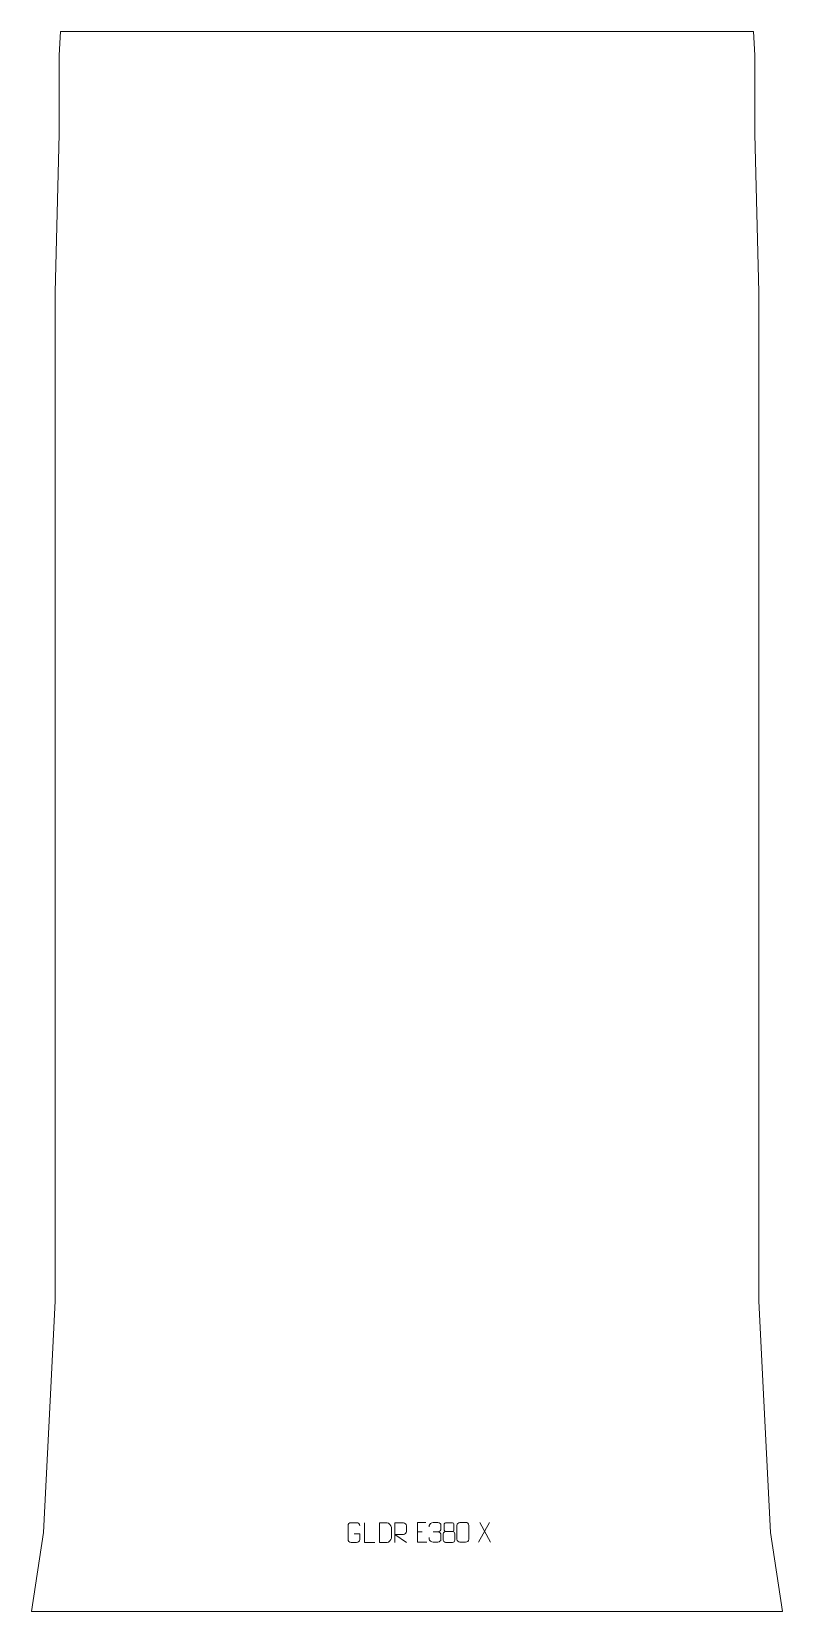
# Model space of a CAD drawing. Header units: millimetres. Extents: x -475 to 475, y -1483 to 517.
import ezdxf

# ---------------------------------------------------------------- set-up
doc = ezdxf.new("R2010")
doc.units = ezdxf.units.MM
doc.header["$MEASUREMENT"] = 0
doc.layers.add('layer 1', color=7, linetype='Continuous')

msp = doc.modelspace()

# ---------------------------------------------------------------- linework, layer by layer
at = {"layer": 'layer 1', "color": 242, "lineweight": 9}
msp.add_open_spline([(450.0002, -1183.1707), (450.0002, -1183.1707), (460.0004, -1383.1705), (460.0004, -1383.1705), (460.0004, -1383.1705), (460.0004, -1383.1705), (475.0001, -1483.1708), (475.0001, -1483.1708), (475.0001, -1483.1708), (475.0001, -1483.1708), (-475.0001, -1483.1708), (-475.0001, -1483.1708), (-475.0001, -1483.1708), (-475.0001, -1483.1708), (-459.9986, -1383.1705), (-459.9986, -1383.1705), (-459.9986, -1383.1705), (-459.9986, -1383.1705), (-449.9989, -1183.1707), (-449.9989, -1183.1707), (-449.9989, -1183.1707), (-449.9989, -1183.1707), (-444.9988, -1090.1216), (-444.9988, -1090.1216), (-444.9988, -1090.1216), (-444.9988, -1090.1216), (-444.9988, 186.828), (-444.9988, 186.828), (-444.9988, 186.828), (-444.9988, 186.828), (-439.9988, 386.8283), (-439.9988, 386.8283), (-439.9988, 386.8283), (-439.9988, 386.8283), (-439.9988, 486.8283), (-439.9988, 486.8283), (-439.9988, 486.8283), (-439.9988, 486.8283), (-438.4998, 516.8277), (-438.4998, 516.8277), (-438.4998, 516.8277), (-438.4998, 516.8277), (438.4998, 516.8277), (438.4998, 516.8277), (438.4998, 516.8277), (438.4998, 516.8277), (440.0006, 486.8283), (440.0006, 486.8283), (440.0006, 486.8283), (440.0006, 486.8283), (440.0006, 386.8283), (440.0006, 386.8283), (440.0006, 386.8283), (440.0006, 386.8283), (445.0006, 186.828), (445.0006, 186.828), (445.0006, 186.828), (445.0006, 186.828), (445.0006, -1090.1216), (445.0006, -1090.1216), (445.0006, -1090.1216), (445.0006, -1090.1216), (450.0002, -1183.1707), (450.0002, -1183.1707)], degree=3, knots=[0, 0, 0, 0, 0.058823529, 0.058823529, 0.058823529, 0.058823529, 0.117647059, 0.117647059, 0.117647059, 0.117647059, 0.176470588, 0.176470588, 0.176470588, 0.176470588, 0.235294118, 0.235294118, 0.235294118, 0.235294118, 0.294117647, 0.294117647, 0.294117647, 0.294117647, 0.352941176, 0.352941176, 0.352941176, 0.352941176, 0.411764706, 0.411764706, 0.411764706, 0.411764706, 0.470588235, 0.470588235, 0.470588235, 0.470588235, 0.529411765, 0.529411765, 0.529411765, 0.529411765, 0.588235294, 0.588235294, 0.588235294, 0.588235294, 0.647058824, 0.647058824, 0.647058824, 0.647058824, 0.705882353, 0.705882353, 0.705882353, 0.705882353, 0.764705882, 0.764705882, 0.764705882, 0.764705882, 0.823529412, 0.823529412, 0.823529412, 0.823529412, 0.882352941, 0.882352941, 0.882352941, 0.882352941, 1, 1, 1, 1], dxfattribs=at)
at = {"layer": 'layer 1', "color": 250, "lineweight": 9}
for points, knots in [([(-66.9598, -1384.8991), (-66.9598, -1384.8991), (-59.7917, -1384.8991), (-59.7917, -1384.8991), (-59.7917, -1384.8991), (-59.7917, -1384.8991), (-59.7917, -1392.0672), (-59.7917, -1392.0672), (-59.7917, -1392.0672), (-59.9314, -1394.3906), (-61.6086, -1395.8702), (-63.7564, -1395.881), (-63.7564, -1395.881), (-66.0882, -1395.8806), (-68.4202, -1395.8806), (-70.7517, -1395.881), (-70.7517, -1395.881), (-72.6766, -1395.9864), (-74.6488, -1394.1019), (-74.6376, -1392.0846), (-74.6376, -1392.0846), (-74.6372, -1386.3145), (-74.6372, -1380.5448), (-74.6376, -1374.7755), (-74.6376, -1374.7755), (-74.6334, -1372.6374), (-72.8866, -1370.9182), (-70.7343, -1370.9316), (-70.7343, -1370.9316), (-68.4086, -1370.9316), (-66.0825, -1370.9316), (-63.7564, -1370.9316), (-63.7564, -1370.9316), (-61.8097, -1370.8962), (-59.8183, -1372.3877), (-59.7917, -1374.8254)], [0, 0, 0, 0, 0.1, 0.1, 0.1, 0.1, 0.2, 0.2, 0.2, 0.2, 0.3, 0.3, 0.3, 0.3, 0.4, 0.4, 0.4, 0.4, 0.5, 0.5, 0.5, 0.5, 0.6, 0.6, 0.6, 0.6, 0.7, 0.7, 0.7, 0.7, 0.8, 0.8, 0.8, 0.8, 1, 1, 1, 1]), ([(-40.7402, -1395.8849), (-40.7402, -1395.8849), (-53.6893, -1395.8849), (-53.6893, -1395.8849), (-53.6893, -1395.8849), (-53.6893, -1395.8849), (-53.6893, -1370.9313), (-53.6893, -1370.9313)], [0, 0, 0, 0, 0.333333333, 0.333333333, 0.333333333, 0.333333333, 1, 1, 1, 1]), ([(-34.6069, -1395.8917), (-32.2751, -1395.8913), (-27.3249, -1395.9153), (-24.9934, -1395.9156), (-24.9934, -1395.9156), (-23.0684, -1396.021), (-19.7498, -1392.4794), (-19.761, -1390.4621), (-19.761, -1390.4621), (-19.7614, -1384.692), (-19.7614, -1382.5223), (-19.761, -1376.753), (-19.761, -1376.753), (-19.7653, -1374.6149), (-23.1398, -1370.9548), (-25.2922, -1370.9683), (-25.2922, -1370.9683), (-27.6179, -1370.9683), (-32.3422, -1370.9683), (-34.6683, -1370.9683), (-34.6683, -1370.9683), (-34.6679, -1376.7152), (-34.6066, -1390.1444), (-34.6069, -1395.8917)], [0, 0, 0, 0, 0.142857143, 0.142857143, 0.142857143, 0.142857143, 0.285714286, 0.285714286, 0.285714286, 0.285714286, 0.428571429, 0.428571429, 0.428571429, 0.428571429, 0.571428571, 0.571428571, 0.571428571, 0.571428571, 0.714285714, 0.714285714, 0.714285714, 0.714285714, 1, 1, 1, 1]), ([(-15.3777, -1395.9912), (-15.3777, -1395.9912), (-15.3777, -1371.0377), (-15.3777, -1371.0377), (-15.3777, -1371.0377), (-11.7829, -1371.0377), (-8.1874, -1371.0377), (-4.5922, -1371.0377), (-4.5922, -1371.0377), (-2.2669, -1371.0754), (-0.7096, -1372.5654), (-0.7137, -1374.9318), (-0.7137, -1374.9318), (-0.7141, -1376.9673), (-0.7141, -1380.0267), (-0.7137, -1382.0627), (-0.7137, -1382.0627), (-0.7202, -1383.9382), (-2.5325, -1385.88), (-4.542, -1385.8991), (-4.542, -1385.8991), (-4.542, -1385.8991), (-15.3777, -1385.8991), (-15.3777, -1385.8991), (-15.3777, -1385.8991), (-15.3777, -1385.8991), (-0.723, -1395.9912), (-0.723, -1395.9912)], [0, 0, 0, 0, 0.125, 0.125, 0.125, 0.125, 0.25, 0.25, 0.25, 0.25, 0.375, 0.375, 0.375, 0.375, 0.5, 0.5, 0.5, 0.5, 0.625, 0.625, 0.625, 0.625, 0.75, 0.75, 0.75, 0.75, 1, 1, 1, 1]), ([(23.6812, -1370.6491), (23.6812, -1370.6491), (13.1752, -1370.6491), (13.1752, -1370.6491), (13.1752, -1370.6491), (13.1752, -1370.6491), (13.1752, -1395.6027), (13.1752, -1395.6027), (13.1752, -1395.6027), (13.1752, -1395.6027), (25.3067, -1395.6027), (25.3067, -1395.6027)], [0, 0, 0, 0, 0.25, 0.25, 0.25, 0.25, 0.5, 0.5, 0.5, 0.5, 1, 1, 1, 1]), ([(28.2447, -1376.2693), (28.2447, -1376.2693), (28.2447, -1374.4121), (28.2447, -1374.4121), (28.2447, -1374.4121), (28.2304, -1372.6702), (30.8949, -1370.5521), (32.954, -1370.5748), (32.954, -1370.5748), (35.0181, -1370.5748), (37.0821, -1370.5748), (39.1458, -1370.5748), (39.1458, -1370.5748), (41.3403, -1370.566), (42.9386, -1372.4128), (42.983, -1374.3249), (42.983, -1374.3249), (42.9826, -1375.76), (42.9826, -1377.1951), (42.983, -1378.6306), (42.983, -1378.6306), (42.9344, -1380.2841), (41.3318, -1382.5141), (39.1335, -1382.5041), (39.1335, -1382.5041), (41.3372, -1382.5153), (42.9452, -1384.3185), (42.9992, -1386.378), (42.9992, -1386.378), (42.9988, -1388.1627), (42.9988, -1389.9474), (42.9992, -1391.7325), (42.9992, -1391.7325), (43.0093, -1393.7939), (40.9544, -1395.557), (39.1335, -1395.5489), (39.1335, -1395.5489), (37.0682, -1395.5486), (35.003, -1395.5486), (32.9374, -1395.5489), (32.9374, -1395.5489), (30.7688, -1395.5374), (28.2378, -1393.1372), (28.2192, -1391.6754), (28.2192, -1391.6754), (28.2192, -1391.6754), (28.2192, -1389.7668), (28.2192, -1389.7668)], [0, 0, 0, 0, 0.076923077, 0.076923077, 0.076923077, 0.076923077, 0.153846154, 0.153846154, 0.153846154, 0.153846154, 0.230769231, 0.230769231, 0.230769231, 0.230769231, 0.307692308, 0.307692308, 0.307692308, 0.307692308, 0.384615385, 0.384615385, 0.384615385, 0.384615385, 0.461538462, 0.461538462, 0.461538462, 0.461538462, 0.538461538, 0.538461538, 0.538461538, 0.538461538, 0.615384615, 0.615384615, 0.615384615, 0.615384615, 0.692307692, 0.692307692, 0.692307692, 0.692307692, 0.769230769, 0.769230769, 0.769230769, 0.769230769, 0.846153846, 0.846153846, 0.846153846, 0.846153846, 1, 1, 1, 1]), ([(47.2133, -1372.4053), (47.2133, -1374.6183), (47.2133, -1378.3006), (47.2133, -1380.5139), (47.2133, -1380.5139), (47.2283, -1381.0213), (48.0357, -1381.9527), (48.7358, -1381.9515), (48.7358, -1381.9515), (51.7057, -1381.9513), (54.6759, -1382.0362), (57.6463, -1382.0365), (57.6463, -1382.0365), (58.4434, -1382.0323), (59.1641, -1381.242), (59.1615, -1380.5213), (59.1615, -1380.5213), (59.1612, -1378.3053), (59.1612, -1374.6206), (59.1615, -1372.4053), (59.1615, -1372.4053), (59.143, -1371.6945), (58.5316, -1370.9341), (57.6977, -1370.9415), (57.6977, -1370.9415), (54.6806, -1370.9418), (51.6637, -1370.9418), (48.6471, -1370.9415), (48.6471, -1370.9415), (48.0207, -1370.9339), (47.1966, -1371.6449), (47.2133, -1372.4053)], [0, 0, 0, 0, 0.111111111, 0.111111111, 0.111111111, 0.111111111, 0.222222222, 0.222222222, 0.222222222, 0.222222222, 0.333333333, 0.333333333, 0.333333333, 0.333333333, 0.444444444, 0.444444444, 0.444444444, 0.444444444, 0.555555556, 0.555555556, 0.555555556, 0.555555556, 0.666666667, 0.666666667, 0.666666667, 0.666666667, 0.777777778, 0.777777778, 0.777777778, 0.777777778, 1, 1, 1, 1]), ([(67.0286, -1370.5625), (69.3947, -1370.5625), (71.7612, -1370.5625), (74.1277, -1370.5625), (74.1277, -1370.5625), (76.1082, -1370.5269), (78.1342, -1372.0212), (78.1613, -1374.4633), (78.1613, -1374.4633), (78.1609, -1380.2207), (78.1609, -1385.9785), (78.1613, -1391.7367), (78.1613, -1391.7367), (78.0192, -1394.0643), (76.3128, -1395.5466), (74.1277, -1395.5574), (74.1277, -1395.5574), (71.7553, -1395.557), (69.3829, -1395.557), (67.0109, -1395.5574), (67.0109, -1395.5574), (65.0524, -1395.663), (63.046, -1393.7751), (63.0574, -1391.7541), (63.0574, -1391.7541), (63.0578, -1385.9735), (63.0578, -1380.1932), (63.0574, -1374.4134), (63.0574, -1374.4134), (63.0617, -1372.2714), (64.8388, -1370.5489), (67.0286, -1370.5625)], [0, 0, 0, 0, 0.111111111, 0.111111111, 0.111111111, 0.111111111, 0.222222222, 0.222222222, 0.222222222, 0.222222222, 0.333333333, 0.333333333, 0.333333333, 0.333333333, 0.444444444, 0.444444444, 0.444444444, 0.444444444, 0.555555556, 0.555555556, 0.555555556, 0.555555556, 0.666666667, 0.666666667, 0.666666667, 0.666666667, 0.777777778, 0.777777778, 0.777777778, 0.777777778, 1, 1, 1, 1]), ([(45.7545, -1384.9235), (45.7545, -1388.0943), (45.7545, -1389.7964), (45.7545, -1392.9678), (45.7545, -1392.9678), (45.746, -1394.1897), (47.4439, -1395.8824), (48.6965, -1395.8909), (48.6965, -1395.8909), (51.6796, -1395.8906), (54.6629, -1395.8906), (57.6463, -1395.8909), (57.6463, -1395.8909), (58.9696, -1395.8792), (60.59, -1394.2576), (60.5789, -1392.9584), (60.5789, -1392.9584), (60.5786, -1389.7902), (60.5786, -1388.0914), (60.5789, -1384.9235), (60.5789, -1384.9235), (60.5092, -1383.5431), (58.9314, -1381.9645), (57.626, -1381.9706), (57.626, -1381.9706), (54.6494, -1381.9709), (51.6728, -1381.9709), (48.6965, -1381.9706), (48.6965, -1381.9706), (47.617, -1381.9642), (45.7707, -1383.5431), (45.7545, -1384.9235)], [0, 0, 0, 0, 0.111111111, 0.111111111, 0.111111111, 0.111111111, 0.222222222, 0.222222222, 0.222222222, 0.222222222, 0.333333333, 0.333333333, 0.333333333, 0.333333333, 0.444444444, 0.444444444, 0.444444444, 0.444444444, 0.555555556, 0.555555556, 0.555555556, 0.555555556, 0.666666667, 0.666666667, 0.666666667, 0.666666667, 0.777777778, 0.777777778, 0.777777778, 0.777777778, 1, 1, 1, 1])]:
    msp.add_open_spline(points, degree=3, knots=knots, dxfattribs=at)
for points in [[(104.304, -1370.6232), (104.304, -1370.6232), (90.5634, -1395.519), (90.5634, -1395.519)], [(92.018, -1370.6232), (92.018, -1370.6232), (105.7586, -1395.5767), (105.7586, -1395.5767)], [(13.1752, -1382.5288), (13.1752, -1382.5288), (19.0248, -1382.5288), (19.0248, -1382.5288)], [(32.9544, -1382.5145), (32.9544, -1382.5145), (39.1508, -1382.5145), (39.1508, -1382.5145)]]:
    msp.add_open_spline(points, degree=3, dxfattribs=at)

doc.saveas('drawing.dxf')
